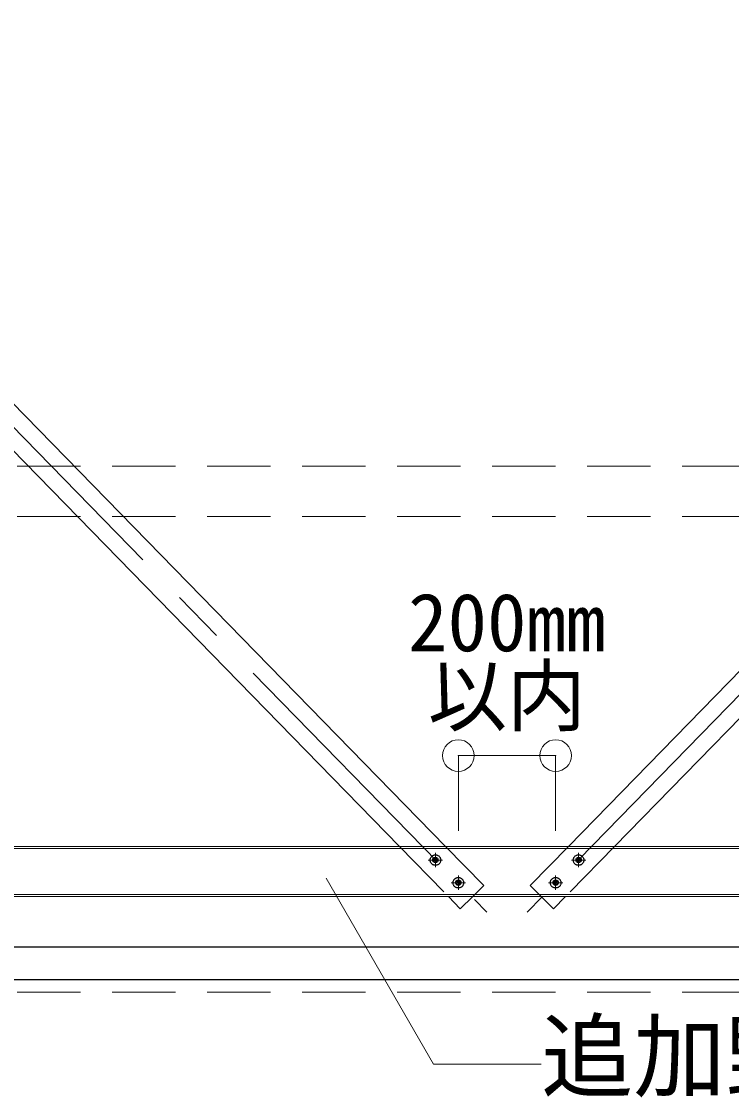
# Model space of a CAD drawing. Units: millimetres, scale not verified. Extents: x -7800 to 7800, y -5387 to 5300.
# Drawn here: x -3166 to -2628, y -3927 to -3112 of the extents above; entities that cross this region are included whole.
import ezdxf
from ezdxf.enums import TextEntityAlignment as Align

# ---------------------------------------------------------------- set-up
doc = ezdxf.new("R2010")
doc.units = ezdxf.units.MM
doc.header["$LTSCALE"] = 40
doc.header["$PDMODE"] = 32
doc.header["$PDSIZE"] = 24
doc.linetypes.add('CHAIN1', pattern=[8, 5, -1, 1, -1])
doc.linetypes.add('DASHED1', pattern=[1.8, 1.2, -0.6])
for name, color, linetype, lineweight in [('7-0_中心線', 4, 'CHAIN1', 9), ('7-3_野縁', 2, 'Continuous', 25), ('7-4_ブレース・補強材', 4, 'Continuous', 9), ('7-5_寸法', 4, 'Continuous', 9), ('7-6_文字', 7, 'Continuous', 18), ('7-C_ビス・アンカーボルト・強調図形', 2, 'Continuous', 25), ('7-D_パネル', 4, 'DASHED1', 9)]:
    doc.layers.add(name, color=color, linetype=linetype, lineweight=lineweight)
doc.styles.add('ＭＳ ゴシック', font='')
doc.styles.get('ＭＳ ゴシック').set_extended_font_data('MS Gothic')

msp = doc.modelspace()

# ---------------------------------------------------------------- linework, layer by layer
at = {"layer": '7-0_中心線'}
for p, q in [((-4108.4, -2460.89), (-2813.55, -3787.09)), ((-2156.92, -3145.71), (-2783.14, -3787.09)), ((-2852.59, -3742.01), (-2852.59, -3752.9)), ((-2744.09, -3742.01), (-2744.09, -3752.9)), ((-2858.04, -3747.46), (-2847.15, -3747.46)), ((-2738.65, -3747.46), (-2749.53, -3747.46)), ((-2835.21, -3759.21), (-2835.21, -3770.1)), ((-2761.47, -3759.21), (-2761.47, -3770.1)), ((-2840.65, -3764.65), (-2829.77, -3764.65)), ((-2756.03, -3764.65), (-2766.92, -3764.65))]:
    msp.add_line(p, q, dxfattribs=at)
at = {"layer": '7-3_野縁'}
for p, q in [((-3219.05, -3813.14), (-2335.29, -3813.14)), ((-4249.63, -3838.14), (-2155.95, -3838.14))]:
    msp.add_line(p, q, dxfattribs=at)
at = {"layer": '7-4_ブレース・補強材'}
for p, q in [((-3243.84, -3328.48), (-2844.84, -3737.14)), ((-2352.84, -3328.48), (-2751.84, -3737.14)), ((-3243.84, -3364.27), (-2879.78, -3737.14)), ((-2352.84, -3364.27), (-2716.9, -3737.14)), ((-4252.84, -3737.14), (-2243.84, -3737.14)), ((-4252.84, -3738.74), (-2243.84, -3738.74)), ((-4252.84, -3773.54), (-2243.84, -3773.54)), ((-4252.84, -3775.14), (-2243.84, -3775.14)), ((-2842.68, -3775.14), (-2833.72, -3784.32)), ((-2833.72, -3784.32), (-2824.32, -3775.14)), ((-2762.96, -3784.32), (-2772.36, -3775.14)), ((-2754.01, -3775.14), (-2762.96, -3784.32))]:
    msp.add_line(p, q, dxfattribs=at)
at = {"layer": '7-4_ブレース・補強材', "linetype": 'DASHED1'}
for p, q in [((-4249.63, -3448.89), (-2156.92, -3448.89)), ((-4249.63, -3486.89), (-2156.92, -3486.89)), ((-2879.78, -3737.14), (-2842.68, -3775.14)), ((-2844.84, -3737.14), (-2815.83, -3766.86)), ((-2751.84, -3737.14), (-2780.85, -3766.86)), ((-2716.9, -3737.14), (-2754.01, -3775.14)), ((-2824.32, -3775.14), (-2815.83, -3766.86)), ((-2772.36, -3775.14), (-2780.85, -3766.86))]:
    msp.add_line(p, q, dxfattribs=at)
at = {"layer": '7-5_寸法'}
for p, q in [((-2835.21, -3668.21), (-2835.21, -3725.39)), ((-2835.21, -3668.21), (-2761.47, -3668.21)), ((-2761.47, -3668.21), (-2761.47, -3725.39))]:
    msp.add_line(p, q, dxfattribs=at)
at = {"layer": '7-5_寸法', "color": 7}
for p in [(-2835.21, -3668.21), (-2761.47, -3668.21)]:
    msp.add_point(p, dxfattribs=at)
at = {"layer": '7-6_文字'}
msp.add_lwpolyline([(-2772.53, -3902.19), (-2854.01, -3902.19), (-2935.46, -3761.11)], dxfattribs=at)
at = {"layer": '7-C_ビス・アンカーボルト・強調図形', "linetype": 'DASHED1'}
for centre in [(-2852.59, -3747.46), (-2744.09, -3747.46), (-2835.21, -3764.65), (-2761.47, -3764.65)]:
    msp.add_circle(centre, 4, dxfattribs=at)
at = {"layer": '7-C_ビス・アンカーボルト・強調図形'}
for centre, radius in [((-2852.59, -3747.46), 2.05), ((-2852.59, -3747.46), 1.7), ((-2744.09, -3747.46), 2.05), ((-2744.09, -3747.46), 1.7), ((-2835.21, -3764.65), 2.05), ((-2835.21, -3764.65), 1.7), ((-2761.47, -3764.65), 2.05), ((-2761.47, -3764.65), 1.7)]:
    msp.add_circle(centre, radius, dxfattribs=at)
for centre, radius, start, end in [((-2854.45, -3744.66), 3.35, 274.24675, 303.62149), ((-2854.69, -3749.21), 2.74, 39.93987, 76.12868), ((-2850.74, -3750.25), 3.35, 94.24673, 123.62148), ((-2850.49, -3745.7), 2.74, 219.93982, 256.12863), ((-2745.95, -3750.25), 3.35, 56.37852, 85.75327), ((-2746.19, -3745.7), 2.74, 283.87137, 320.06018), ((-2741.99, -3749.21), 2.74, 103.87132, 140.06013), ((-2742.23, -3744.66), 3.35, 236.37851, 265.75325), ((-2837.07, -3761.86), 3.35, 274.24675, 303.62149), ((-2837.31, -3766.41), 2.74, 39.93987, 76.12868), ((-2833.35, -3767.44), 3.35, 94.24673, 123.62148), ((-2833.11, -3762.89), 2.74, 219.93982, 256.12863), ((-2763.33, -3767.44), 3.35, 56.37852, 85.75327), ((-2763.57, -3762.89), 2.74, 283.87137, 320.06018), ((-2759.38, -3766.41), 2.74, 103.87132, 140.06013), ((-2759.62, -3761.86), 3.35, 236.37851, 265.75325)]:
    msp.add_arc(centre, radius, start, end, dxfattribs=at)
at = {"layer": '7-D_パネル'}
msp.add_line((-4249.63, -3847.64), (-2155.95, -3847.64), dxfattribs=at)

# ---------------------------------------------------------------- texts
at = {"layer": '7-5_寸法', "style": 'ＭＳ ゴシック'}
for s, p in [('200mm', (-2873.34, -3602.36)), ('以内', (-2858.34, -3658.21))]:
    msp.add_text(s, height=43.99, dxfattribs=at).set_placement(p, align=Align.BOTTOM_LEFT)
at = {"layer": '7-6_文字', "style": 'ＭＳ ゴシック'}
msp.add_text('追加野縁受け', height=51.32, dxfattribs=at).set_placement((-2772.53, -3937.19), align=Align.BOTTOM_LEFT)

doc.saveas('drawing.dxf')
